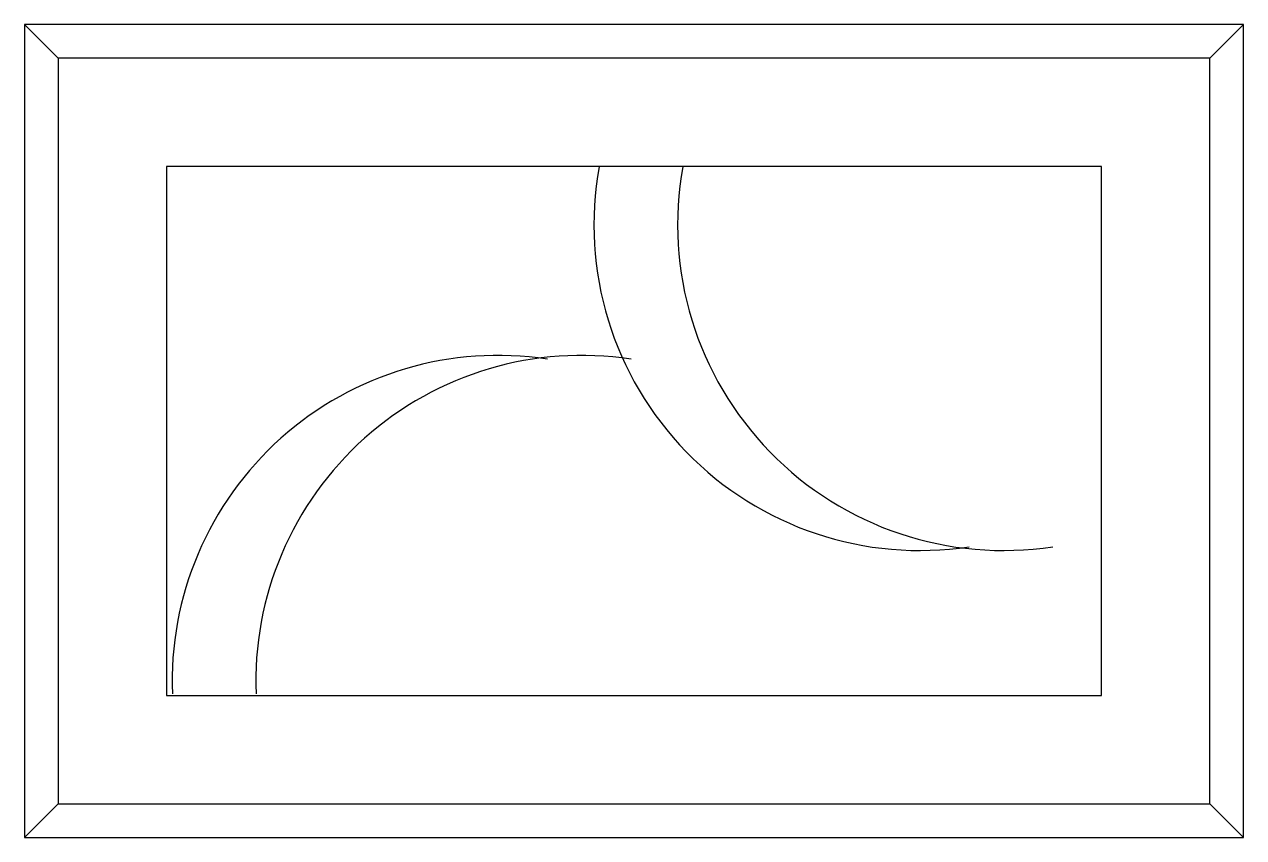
# Model space of a CAD drawing. Header units: metres. Extents: x 0 to 1.12, y 0 to 0.75.
import ezdxf

# ---------------------------------------------------------------- set-up
doc = ezdxf.new("R2010")
doc.units = ezdxf.units.M

msp = doc.modelspace()

# ---------------------------------------------------------------- linework, layer by layer
for p, q in [((1.125, 0.75), (0, 0.75)), ((0, 0.75), (0, 0)), ((0.0312, 0.7188), (0, 0.75)), ((1.0938, 0.7188), (1.125, 0.75)), ((1.125, 0), (1.125, 0.75)), ((1.0938, 0.7188), (0.0312, 0.7188)), ((0.0312, 0.7188), (0.0312, 0.0312)), ((1.0938, 0.0312), (1.0938, 0.7188)), ((0.9938, 0.6188), (0.1312, 0.6188)), ((0.1312, 0.6188), (0.1312, 0.1312)), ((0.9938, 0.1312), (0.9938, 0.6188)), ((0.1312, 0.1312), (0.9938, 0.1312)), ((0.0312, 0.0312), (0, 0)), ((0.0312, 0.0312), (1.0938, 0.0312)), ((1.0938, 0.0312), (1.125, 0)), ((0, 0), (1.125, 0))]:
    msp.add_line(p, q)
for centre, start, end in [((0.8261, 0.5654), 169.7714, 278.7322), ((0.9033, 0.5654), 169.7714, 278.7322), ((0.4369, 0.1441), 81.2678, 182.2106), ((0.5141, 0.1441), 81.2678, 182.2106)]:
    msp.add_arc(centre, 0.3006, start, end)

doc.saveas('drawing.dxf')
